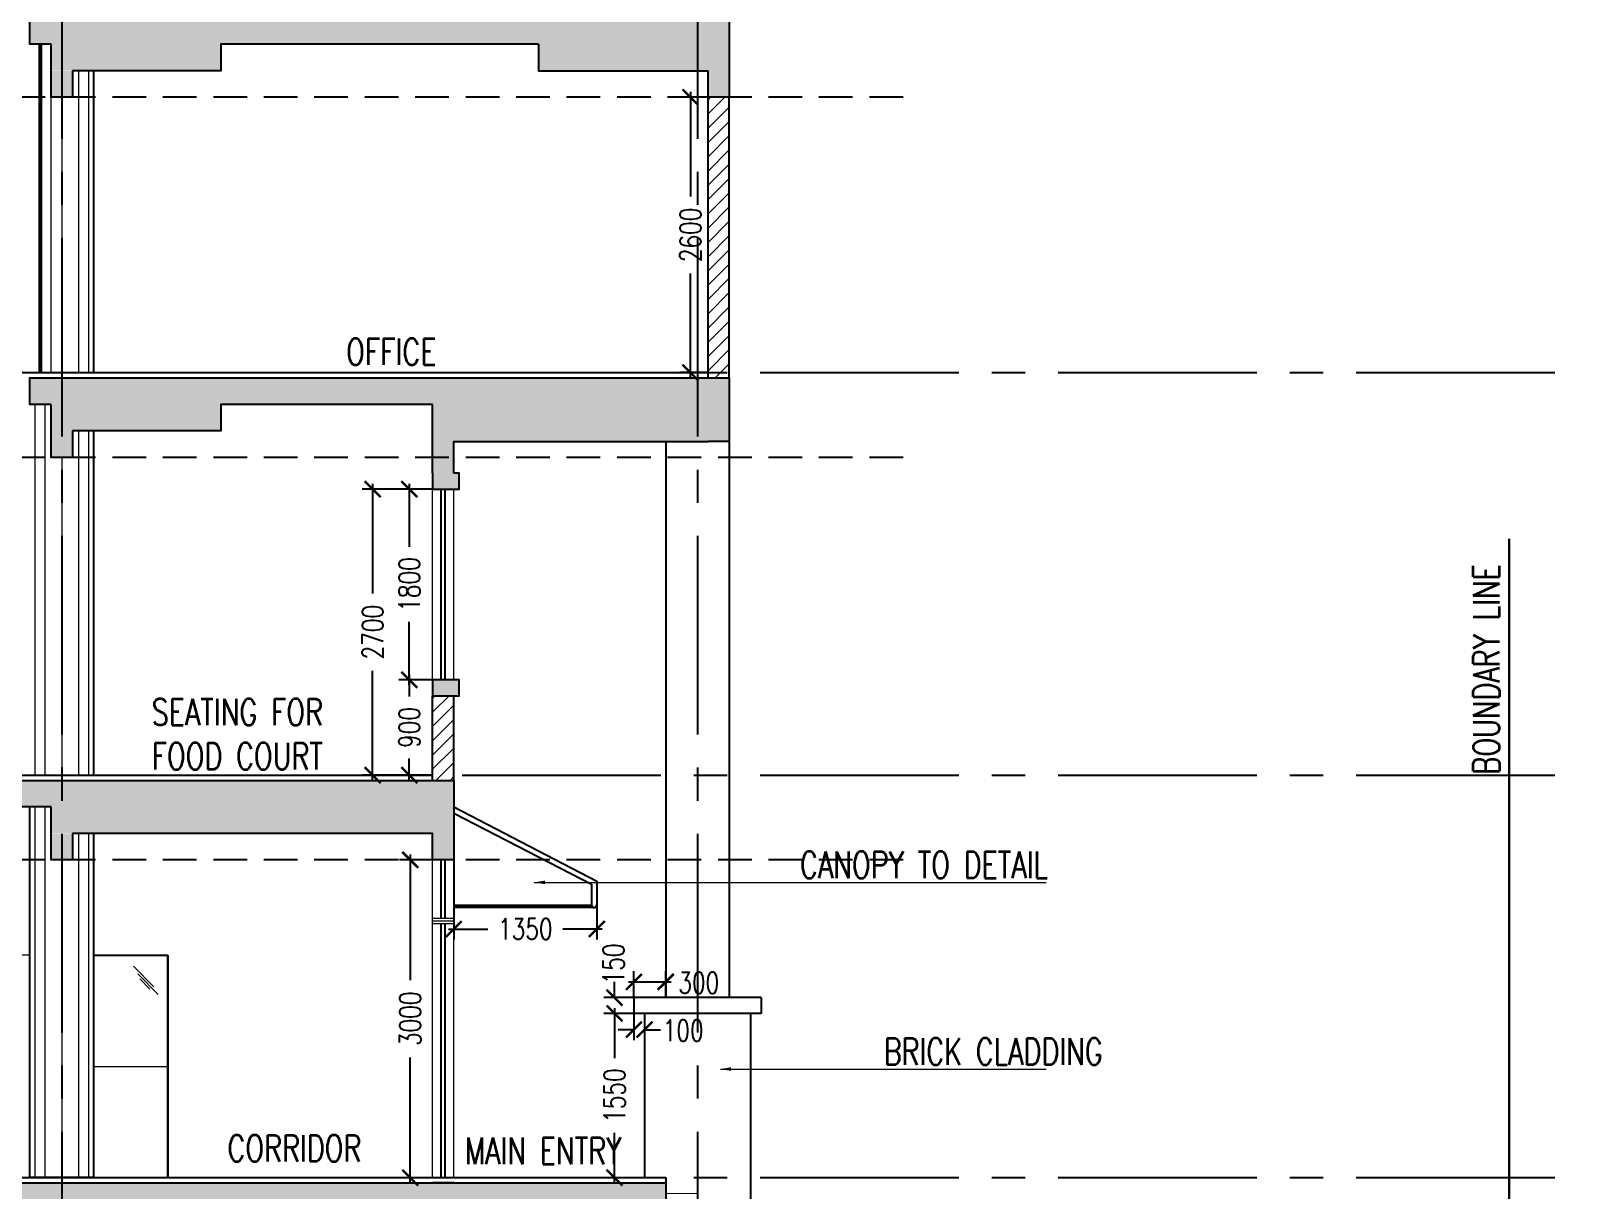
# Model space of a CAD drawing. Extents: x -3644356 to -3532817, y -18707075 to -18638610.
# Drawn here: x -3590917 to -3576280, y -18694350 to -18683409 of the extents above; entities that cross this region are included whole.
import ezdxf

# ---------------------------------------------------------------- set-up
doc = ezdxf.new("R2010")
doc.units = 0
doc.header["$LTSCALE"] = 0.5
doc.header["$PDMODE"] = 3
for name, pattern in [('CENTER', [50.8, 31.75, -6.35, 6.35, -6.35]), ('CENTER2', [1.125, 0.75, -0.125, 0.125, -0.125]), ('CONTINULUS', [0]), ('DASHED', [19.05, 12.7, -6.35])]:
    doc.linetypes.add(name, pattern=pattern)
for name, color, linetype, lineweight in [('A- GLAZING', 5, 'Continuous', 9), ('A- LIGHT LINE', 8, 'Continuous', 9), ('A-ELE 07', 8, 'Continuous', 9), ('A-PARAPET WALL', 4, 'Continuous', 25), ('A-WALL HATCH', 8, 'Continuous', 9)]:
    doc.layers.add(name, color=color, linetype=linetype, lineweight=lineweight)
for name, color, linetype in [('A-BEAM AND SLAB', 7, 'Continuous'), ('A-BEAM HATCH', 252, 'Continuous'), ('A-DIMS', 1, 'Continuous'), ('A-ELE 02', 4, 'Continuous'), ('A-SETBACK', 2, 'DASHED'), ('A-SITE BOUNDARY', 7, 'CENTER'), ('A-SLABS', 1, 'Continuous'), ('A-TXTROOM', 3, 'Continuous'), ('A-WALL', 2, 'Continuous'), ('S-GRID', 252, 'CENTER2')]:
    doc.layers.add(name, color=color, linetype=linetype)
doc.styles.add('DIM 100', font='romans.shx', dxfattribs={"width": 0.8})
doc.styles.add('ROMANS', font='romans.shx', dxfattribs={"width": 0.75})
doc.dimstyles.new('1_100 MJR', dxfattribs={"dimscale": 100, "dimtxt": 1.75, "dimasz": 1, "dimexe": 1, "dimexo": 0, "dimgap": 0.09, "dimtad": 0, "dimdsep": 46, "dimtxsty": 'DIM 100', "dimblk": 'ARCHTICK', "dimcen": 0.09, "dimdle": 1, "dimclrd": 8, "dimclre": 8, "dimclrt": 256, "dimazin": 0, "dimtfac": 1, "dimtofl": 0, "dimtmove": 1, "dimatfit": 3, "dimfxl": 0, "dimtolj": 1, "dimtzin": 0, "dimlwd": -1, "dimlwe": -1, "dimarcsym": 0})
doc.dimstyles.new('DIMM-100', dxfattribs={"dimscale": 100, "dimtxt": 2, "dimasz": 1.5, "dimexe": 1, "dimexo": 0, "dimgap": 1, "dimtad": 0, "dimdec": 0, "dimzin": 0, "dimdsep": 46, "dimtxsty": 'ROMANS', "dimblk": 'ARCHTICK', "dimcen": 1.5, "dimdle": 0.5, "dimclrd": 8, "dimclre": 8, "dimclrt": 4, "dimazin": 0, "dimtfac": 1, "dimtdec": 0, "dimtix": 1, "dimtofl": 0, "dimtmove": 2, "dimatfit": 3, "dimldrblk": 'DOT', "dimfxl": 0, "dimtolj": 1, "dimtzin": 0, "dimarcsym": 0})

# ---------------------------------------------------------------- blocks, each defined once
blk = doc.blocks.new('GRASS')
at = {"layer": 'A-ELE 07'}
for p, q in [((-3601646, -18695233), (-3601454, -18695429)), ((-3601604, -18695304), (-3601412, -18695500)), ((-3601567, -18695282), (-3601471, -18695380))]:
    blk.add_line(p, q, dxfattribs=at)
blk = doc.blocks.new('_ArchTick')
at = {"color": 0, "linetype": 'ByBlock', "const_width": 0.15}
blk.add_lwpolyline([(-0.5, -0.5), (0.5, 0.5)], dxfattribs=at)
blk = doc.blocks.new('*D88')
at = {"layer": 'A-DIMS', "color": 8, "lineweight": -2, "transparency": 16777216}
for p, q in [((-3587127, -18689534), (-3587447, -18689534)), ((-3587347, -18689484), (-3587347, -18689691)), ((-3587347, -18690484), (-3587347, -18690277)), ((-3587127, -18690434), (-3587447, -18690434))]:
    blk.add_line(p, q, dxfattribs=at)
at = {"layer": 'Defpoints', "color": 0, "transparency": 16777216}
for p in [(-3587347, -18689534), (-3587127, -18689534), (-3587127, -18690434)]:
    blk.add_point(p, dxfattribs=at)
at = {"layer": 'A-DIMS', "color": 8, "lineweight": -2, "transparency": 16777216, "xscale": 150, "yscale": 150, "zscale": 150}
for p, rotation in [((-3587347, -18689534), 90), ((-3587347, -18690434), 270)]:
    blk.add_blockref('_ArchTick', p, dxfattribs=dict(at, rotation=rotation))
at = {"layer": 'A-DIMS', "color": 4, "transparency": 16777216, "insert": (-3587347, -18689984), "char_height": 200, "attachment_point": 5, "rotation": 90, "style": 'ROMANS'}
blk.add_mtext('\\A1;900', dxfattribs=at)
blk = doc.blocks.new('_Dot')
at = {"color": 0, "linetype": 'ByBlock', "lineweight": -2}
blk.add_line((-0.5, 0), (-1, 0), dxfattribs=at)
at = {"color": 0, "linetype": 'ByBlock', "const_width": 0.5}
blk.add_lwpolyline([(-0.25, 0, 1), (0.25, 0, 1)], format="xyb", close=True, dxfattribs=at)
blk = doc.blocks.new('*D89')
at = {"layer": 'A-DIMS', "color": 8, "lineweight": -2, "transparency": 16777216}
for p, q in [((-3587127, -18687734), (-3587447, -18687734)), ((-3587347, -18687684), (-3587347, -18688280)), ((-3587347, -18689584), (-3587347, -18688987)), ((-3587127, -18689534), (-3587447, -18689534))]:
    blk.add_line(p, q, dxfattribs=at)
at = {"layer": 'Defpoints', "color": 0, "transparency": 16777216}
for p in [(-3587347, -18687734), (-3587127, -18687734), (-3587127, -18689534)]:
    blk.add_point(p, dxfattribs=at)
at = {"layer": 'A-DIMS', "color": 8, "lineweight": -2, "transparency": 16777216, "xscale": 150, "yscale": 150, "zscale": 150}
for p, rotation in [((-3587347, -18687734), 90), ((-3587347, -18689534), 270)]:
    blk.add_blockref('_ArchTick', p, dxfattribs=dict(at, rotation=rotation))
at = {"layer": 'A-DIMS', "color": 4, "transparency": 16777216, "insert": (-3587347, -18688634), "char_height": 200, "attachment_point": 5, "rotation": 90, "style": 'ROMANS'}
blk.add_mtext('\\A1;1800', dxfattribs=at)
blk = doc.blocks.new('*D90')
at = {"layer": 'A-DIMS', "color": 8, "lineweight": -2, "transparency": 16777216}
for p, q in [((-3587127, -18687734), (-3587793, -18687734)), ((-3587693, -18687684), (-3587693, -18688720)), ((-3587693, -18690484), (-3587693, -18689448)), ((-3587127, -18690434), (-3587793, -18690434))]:
    blk.add_line(p, q, dxfattribs=at)
at = {"layer": 'Defpoints', "color": 0, "transparency": 16777216}
for p in [(-3587127, -18687734), (-3587693, -18690434), (-3587127, -18690434)]:
    blk.add_point(p, dxfattribs=at)
at = {"layer": 'A-DIMS', "color": 8, "lineweight": -2, "transparency": 16777216, "xscale": 150, "yscale": 150, "zscale": 150}
for p, rotation in [((-3587693, -18687734), 90), ((-3587693, -18690434), 270)]:
    blk.add_blockref('_ArchTick', p, dxfattribs=dict(at, rotation=rotation))
at = {"layer": 'A-DIMS', "color": 4, "transparency": 16777216, "insert": (-3587693, -18689084), "char_height": 200, "attachment_point": 5, "rotation": 90, "style": 'ROMANS'}
blk.add_mtext('\\A1;2700', dxfattribs=at)
blk = doc.blocks.new('*D91')
at = {"layer": 'A-BEAM AND SLAB', "color": 8, "lineweight": -2, "transparency": 16777216}
for p, q in [((-3586927, -18691234), (-3586927, -18691987)), ((-3585577, -18691434), (-3585577, -18691987)), ((-3586977, -18691887), (-3586606, -18691887)), ((-3585527, -18691887), (-3585898, -18691887))]:
    blk.add_line(p, q, dxfattribs=at)
at = {"layer": 'Defpoints', "color": 0, "transparency": 16777216}
for p in [(-3586927, -18691234), (-3585577, -18691434), (-3585577, -18691887)]:
    blk.add_point(p, dxfattribs=at)
at = {"layer": 'A-BEAM AND SLAB', "color": 8, "lineweight": -2, "transparency": 16777216, "xscale": 150, "yscale": 150, "zscale": 150, "rotation": 180}
blk.add_blockref('_ArchTick', (-3586927, -18691887), dxfattribs=at)
at = {"layer": 'A-BEAM AND SLAB', "color": 8, "lineweight": -2, "transparency": 16777216, "xscale": 150, "yscale": 150, "zscale": 150}
blk.add_blockref('_ArchTick', (-3585577, -18691887), dxfattribs=at)
at = {"layer": 'A-BEAM AND SLAB', "color": 4, "transparency": 16777216, "insert": (-3586252, -18691887), "char_height": 200, "attachment_point": 5, "style": 'ROMANS'}
blk.add_mtext('\\A1;1350', dxfattribs=at)
blk = doc.blocks.new('*D92')
at = {"layer": 'A-BEAM AND SLAB', "color": 8, "lineweight": -2, "transparency": 16777216}
for p, q in [((-3585127, -18692684), (-3585510, -18692684)), ((-3585410, -18692634), (-3585410, -18693105)), ((-3585410, -18694284), (-3585410, -18693812)), ((-3585127, -18694234), (-3585510, -18694234))]:
    blk.add_line(p, q, dxfattribs=at)
at = {"layer": 'Defpoints', "color": 0, "transparency": 16777216}
for p in [(-3585410, -18692684), (-3585127, -18692684), (-3585127, -18694234)]:
    blk.add_point(p, dxfattribs=at)
at = {"layer": 'A-BEAM AND SLAB', "color": 8, "lineweight": -2, "transparency": 16777216, "xscale": 150, "yscale": 150, "zscale": 150}
for p, rotation in [((-3585410, -18692684), 90), ((-3585410, -18694234), 270)]:
    blk.add_blockref('_ArchTick', p, dxfattribs=dict(at, rotation=rotation))
at = {"layer": 'A-BEAM AND SLAB', "color": 4, "transparency": 16777216, "insert": (-3585410, -18693459), "char_height": 200, "attachment_point": 5, "rotation": 90, "style": 'ROMANS'}
blk.add_mtext('\\A1;1550', dxfattribs=at)
blk = doc.blocks.new('*D93')
at = {"layer": 'A-BEAM AND SLAB', "color": 8, "lineweight": -2, "transparency": 16777216}
for p, q in [((-3585410, -18692534), (-3585410, -18692384)), ((-3585127, -18692534), (-3585510, -18692534)), ((-3585127, -18692684), (-3585510, -18692684)), ((-3585410, -18692684), (-3585410, -18692834))]:
    blk.add_line(p, q, dxfattribs=at)
at = {"layer": 'Defpoints', "color": 0, "transparency": 16777216}
for p in [(-3585410, -18692534), (-3585127, -18692534), (-3585127, -18692684)]:
    blk.add_point(p, dxfattribs=at)
at = {"layer": 'A-BEAM AND SLAB', "color": 8, "lineweight": -2, "transparency": 16777216, "xscale": 150, "yscale": 150, "zscale": 150}
for p, rotation in [((-3585410, -18692534), 270), ((-3585410, -18692684), 90)]:
    blk.add_blockref('_ArchTick', p, dxfattribs=dict(at, rotation=rotation))
at = {"layer": 'A-BEAM AND SLAB', "color": 4, "transparency": 16777216, "insert": (-3585419, -18692216), "char_height": 200, "attachment_point": 5, "rotation": 90, "style": 'ROMANS'}
blk.add_mtext('\\A1;150', dxfattribs=at)
blk = doc.blocks.new('*D94')
at = {"layer": 'A-BEAM AND SLAB', "color": 8, "lineweight": -2, "transparency": 16777216}
for p, q in [((-3585227, -18692684), (-3585227, -18692937)), ((-3585127, -18692684), (-3585127, -18692937)), ((-3585227, -18692837), (-3585377, -18692837)), ((-3585127, -18692837), (-3584977, -18692837))]:
    blk.add_line(p, q, dxfattribs=at)
at = {"layer": 'Defpoints', "color": 0, "transparency": 16777216}
for p in [(-3585227, -18692684), (-3585127, -18692684), (-3585127, -18692837)]:
    blk.add_point(p, dxfattribs=at)
at = {"layer": 'A-BEAM AND SLAB', "color": 8, "lineweight": -2, "transparency": 16777216, "xscale": 150, "yscale": 150, "zscale": 150}
blk.add_blockref('_ArchTick', (-3585227, -18692837), dxfattribs=at)
at = {"layer": 'A-BEAM AND SLAB', "color": 8, "lineweight": -2, "transparency": 16777216, "xscale": 150, "yscale": 150, "zscale": 150, "rotation": 180}
blk.add_blockref('_ArchTick', (-3585127, -18692837), dxfattribs=at)
at = {"layer": 'A-BEAM AND SLAB', "color": 4, "transparency": 16777216, "insert": (-3584762, -18692845), "char_height": 200, "attachment_point": 5, "style": 'ROMANS'}
blk.add_mtext('\\A1;100', dxfattribs=at)
blk = doc.blocks.new('*D95')
at = {"layer": 'A-BEAM AND SLAB', "color": 8, "lineweight": -2, "transparency": 16777216}
for p, q in [((-3585227, -18692534), (-3585227, -18692286)), ((-3584927, -18692534), (-3584927, -18692286)), ((-3585277, -18692386), (-3584877, -18692386))]:
    blk.add_line(p, q, dxfattribs=at)
at = {"layer": 'Defpoints', "color": 0, "transparency": 16777216}
for p in [(-3584927, -18692386), (-3585227, -18692534), (-3584927, -18692534)]:
    blk.add_point(p, dxfattribs=at)
at = {"layer": 'A-BEAM AND SLAB', "color": 8, "lineweight": -2, "transparency": 16777216, "xscale": 150, "yscale": 150, "zscale": 150, "rotation": 180}
blk.add_blockref('_ArchTick', (-3585227, -18692386), dxfattribs=at)
at = {"layer": 'A-BEAM AND SLAB', "color": 8, "lineweight": -2, "transparency": 16777216, "xscale": 150, "yscale": 150, "zscale": 150}
blk.add_blockref('_ArchTick', (-3584927, -18692386), dxfattribs=at)
at = {"layer": 'A-BEAM AND SLAB', "color": 4, "transparency": 16777216, "insert": (-3584615, -18692394), "char_height": 200, "attachment_point": 5, "style": 'ROMANS'}
blk.add_mtext('\\A1;300', dxfattribs=at)
blk = doc.blocks.new('*D96')
at = {"layer": 'A-BEAM AND SLAB', "color": 8, "lineweight": -2, "transparency": 16777216}
for p, q in [((-3587127, -18691234), (-3587438, -18691234)), ((-3587338, -18691184), (-3587338, -18692370)), ((-3587338, -18694284), (-3587338, -18693098)), ((-3587127, -18694234), (-3587438, -18694234))]:
    blk.add_line(p, q, dxfattribs=at)
at = {"layer": 'Defpoints', "color": 0, "transparency": 16777216}
for p in [(-3587127, -18691234), (-3587338, -18694234), (-3587127, -18694234)]:
    blk.add_point(p, dxfattribs=at)
at = {"layer": 'A-BEAM AND SLAB', "color": 8, "lineweight": -2, "transparency": 16777216, "xscale": 150, "yscale": 150, "zscale": 150}
for p, rotation in [((-3587338, -18691234), 90), ((-3587338, -18694234), 270)]:
    blk.add_blockref('_ArchTick', p, dxfattribs=dict(at, rotation=rotation))
at = {"layer": 'A-BEAM AND SLAB', "color": 4, "transparency": 16777216, "insert": (-3587338, -18692734), "char_height": 200, "attachment_point": 5, "rotation": 90, "style": 'ROMANS'}
blk.add_mtext('\\A1;3000', dxfattribs=at)
blk = doc.blocks.new('*D97')
at = {"layer": 'A-BEAM AND SLAB', "color": 8, "lineweight": -2, "transparency": 16777216}
for p, q in [((-3584527, -18684034), (-3584794, -18684034)), ((-3584694, -18683984), (-3584694, -18684970)), ((-3584694, -18686684), (-3584694, -18685698)), ((-3584527, -18686634), (-3584794, -18686634))]:
    blk.add_line(p, q, dxfattribs=at)
at = {"layer": 'Defpoints', "color": 0, "transparency": 16777216}
for p in [(-3584694, -18684034), (-3584527, -18684034), (-3584527, -18686634)]:
    blk.add_point(p, dxfattribs=at)
at = {"layer": 'A-BEAM AND SLAB', "color": 8, "lineweight": -2, "transparency": 16777216, "xscale": 150, "yscale": 150, "zscale": 150}
for p, rotation in [((-3584694, -18684034), 90), ((-3584694, -18686634), 270)]:
    blk.add_blockref('_ArchTick', p, dxfattribs=dict(at, rotation=rotation))
at = {"layer": 'A-BEAM AND SLAB', "color": 4, "transparency": 16777216, "insert": (-3584694, -18685334), "char_height": 200, "attachment_point": 5, "rotation": 90, "style": 'ROMANS'}
blk.add_mtext('\\A1;2600', dxfattribs=at)

msp = doc.modelspace()

# ---------------------------------------------------------------- hatches: boundary and pattern name
at = {"layer": 'A-BEAM HATCH'}
h = msp.add_hatch(color=256, dxfattribs=at)
h.dxf.hatch_style = 1
h.paths.add_polyline_path([(-3623677.1, -18683283.8), (-3623877.1, -18683283.8), (-3623877.1, -18683533.8), (-3623677.1, -18683533.8)], flags=17)
h.paths.add_polyline_path([(-3608527.1, -18683533.8), (-3608727.1, -18683533.8), (-3608727.1, -18683283.8), (-3614627.1, -18683283.8), (-3614627.1, -18683533.8), (-3614827.1, -18683533.8), (-3614827.1, -18683283.8), (-3623677.1, -18683283.8), (-3623677.1, -18683533.8), (-3623877.1, -18683533.8), (-3623877.1, -18684033.8), (-3623677.1, -18684033.8), (-3623677.1, -18683533.8), (-3614827.1, -18683533.8), (-3614627.1, -18683533.8), (-3608727.1, -18683533.8)])
h.paths.add_polyline_path([(-3614627.1, -18683283.8), (-3614827.1, -18683283.8), (-3614827.1, -18683533.8), (-3614627.1, -18683533.8)], flags=17)
h.paths.add_polyline_path([(-3603112.1, -18683283.8), (-3608727.1, -18683283.8), (-3608727.1, -18683533.8), (-3603112.1, -18683533.8)])
h.paths.add_polyline_path([(-3603312.1, -18683533.8), (-3603512.1, -18683533.8), (-3603512.1, -18684033.8), (-3603312.1, -18684033.8)])
h.paths.add_polyline_path([(-3590526.2, -18683785.4), (-3590726.2, -18683785.4), (-3590726.2, -18684033.8), (-3590526.2, -18684033.8)])
h.paths.add_polyline_path([(-3584327.1, -18683283.8), (-3587127.1, -18683283.8), (-3587127.1, -18683533.8), (-3584327.1, -18683533.8)])
h.paths.add_polyline_path([(-3589127.1, -18683783.8), (-3589127.1, -18683533.8), (-3587127.1, -18683533.8), (-3587127.1, -18683283.8), (-3590926.7, -18683283.8), (-3590926.7, -18683533.8), (-3590726.2, -18683533.8), (-3590726.2, -18683783.8)])
h.paths.add_polyline_path([(-3586127.1, -18683533.8), (-3586127.1, -18683783.8), (-3584327.1, -18683783.8), (-3584327.1, -18683533.8)])
h = msp.add_hatch(color=256, dxfattribs=at)
h.dxf.hatch_style = 1
h.paths.add_polyline_path([(-3584327.1, -18683783.8), (-3584527.1, -18683783.8), (-3584527.1, -18684033.8), (-3584327.1, -18684033.8)])
h = msp.add_hatch(color=256, dxfattribs=at)
h.dxf.hatch_style = 1
h.paths.add_polyline_path([(-3623677.1, -18686683.8), (-3623877.1, -18686683.8), (-3623877.1, -18686933.8), (-3623677.1, -18686933.8)], flags=17)
h.paths.add_polyline_path([(-3608527.1, -18686933.8), (-3608727.1, -18686933.8), (-3608727.1, -18686683.8), (-3614627.1, -18686683.8), (-3614627.1, -18686933.8), (-3614827.1, -18686933.8), (-3614827.1, -18686683.8), (-3623677.1, -18686683.8), (-3623677.1, -18686933.8), (-3623877.1, -18686933.8), (-3623877.1, -18687433.8), (-3623677.1, -18687433.8), (-3623677.1, -18686933.8), (-3614827.1, -18686933.8), (-3614627.1, -18686933.8), (-3608727.1, -18686933.8), (-3608727.1, -18687283.8), (-3608527.1, -18687283.8)])
h.paths.add_polyline_path([(-3614627.1, -18686683.8), (-3614827.1, -18686683.8), (-3614827.1, -18686933.8), (-3614627.1, -18686933.8)], flags=17)
h.paths.add_polyline_path([(-3603112.1, -18686683.8), (-3608727.1, -18686683.8), (-3608727.1, -18686933.8), (-3603112.1, -18686933.8)])
h.paths.add_polyline_path([(-3603312.1, -18686933.8), (-3603512.1, -18686933.8), (-3603512.1, -18687433.8), (-3603312.1, -18687433.8)])
h.paths.add_polyline_path([(-3590526.2, -18687185.4), (-3590726.2, -18687185.4), (-3590726.2, -18687433.8), (-3590526.2, -18687433.8)])
h.paths.add_polyline_path([(-3584327.1, -18686683.8), (-3587127.1, -18686683.8), (-3587127.1, -18686933.8), (-3584327.1, -18686933.8)])
h.paths.add_polyline_path([(-3589127.1, -18687183.8), (-3589127.1, -18686933.8), (-3587127.1, -18686933.8), (-3587127.1, -18686683.8), (-3590926.7, -18686683.8), (-3590926.7, -18686933.8), (-3590726.2, -18686933.8), (-3590726.2, -18687183.8)])
h.paths.add_polyline_path([(-3586927.1, -18686933.8), (-3586927.1, -18687283.8), (-3584327.1, -18687283.8), (-3584327.1, -18686933.8)])
h = msp.add_hatch(color=256, dxfattribs=at)
h.dxf.hatch_style = 1
h.paths.add_polyline_path([(-3586927.1, -18686933.8), (-3587127.1, -18686933.8), (-3587127.1, -18687583.8), (-3586927.1, -18687583.8)])
h = msp.add_hatch(color=256, dxfattribs=at)
h.dxf.hatch_style = 1
h.paths.add_polyline_path([(-3586877.1, -18687583.8), (-3587127.1, -18687583.8), (-3587127.1, -18687733.8), (-3586877.1, -18687733.8)])
h = msp.add_hatch(color=256, dxfattribs=at)
h.dxf.hatch_style = 1
h.paths.add_polyline_path([(-3587127.1, -18689683.8), (-3586877.1, -18689683.8), (-3586877.1, -18689533.8), (-3587127.1, -18689533.8)])
h = msp.add_hatch(color=256, dxfattribs=at)
h.dxf.hatch_style = 1
h.paths.add_polyline_path([(-3623677.1, -18690483.8), (-3623877.1, -18690483.8), (-3623877.1, -18690733.8), (-3623677.1, -18690733.8)])
h.paths.add_polyline_path([(-3608527.1, -18690733.8), (-3608727.1, -18690733.8), (-3608727.1, -18690783.8), (-3614627.1, -18690783.8), (-3614627.1, -18690733.8), (-3614827.1, -18690733.8), (-3614827.1, -18690783.8), (-3623677.1, -18690783.8), (-3623677.1, -18690733.8), (-3623877.1, -18690733.8), (-3623877.1, -18691233.8), (-3623677.1, -18691233.8), (-3623677.1, -18690983.8), (-3614827.1, -18690983.8), (-3614827.1, -18691233.8), (-3614627.1, -18691233.8), (-3614627.1, -18690983.8), (-3608727.1, -18690983.8), (-3608727.1, -18691233.8), (-3608527.1, -18691233.8)])
h.paths.add_polyline_path([(-3614627.1, -18690483.8), (-3614827.1, -18690483.8), (-3614827.1, -18690733.8), (-3614627.1, -18690733.8)])
h.paths.add_polyline_path([(-3603112.1, -18690483.8), (-3608727.1, -18690483.8), (-3608727.1, -18690733.8), (-3603112.1, -18690733.8)])
h.paths.add_polyline_path([(-3603312.1, -18690733.8), (-3603512.1, -18690733.8), (-3603512.1, -18691233.8), (-3603312.1, -18691233.8)])
h.paths.add_polyline_path([(-3587127.1, -18690483.8), (-3591927.1, -18690483.8), (-3591927.1, -18690733.8), (-3590726.2, -18690733.8), (-3590726.2, -18690983.8), (-3587127.1, -18690983.8)])
h.paths.add_polyline_path([(-3590526.2, -18690985.4), (-3590726.2, -18690985.4), (-3590726.2, -18691233.8), (-3590526.2, -18691233.8)])
h.paths.add_polyline_path([(-3586927.1, -18690733.8), (-3587127.1, -18690733.8), (-3587127.1, -18691233.8), (-3586927.1, -18691233.8)])
h.paths.add_polyline_path([(-3586927.1, -18690483.8), (-3587127.1, -18690483.8), (-3587127.1, -18690733.8), (-3586927.1, -18690733.8)])
h = msp.add_hatch(color=256, dxfattribs=at)
h.dxf.hatch_style = 1
h.paths.add_polyline_path([(-3623677.1, -18694933.8), (-3623877.1, -18694933.8), (-3623877.1, -18695183.8), (-3623677.1, -18695183.8)])
h.paths.add_polyline_path([(-3623677.1, -18694783.8), (-3622077.1, -18694783.8), (-3622077.1, -18694733.8), (-3623877.1, -18694733.8), (-3623877.1, -18694933.8), (-3623677.1, -18694933.8)])
h.paths.add_polyline_path([(-3584927.1, -18694283.8), (-3623677.1, -18694283.8), (-3623877.1, -18694283.8), (-3623877.1, -18694733.8), (-3622077.1, -18694733.8), (-3622077.1, -18694533.8), (-3616429.2, -18694533.8), (-3616429.2, -18694733.8), (-3613429.2, -18694733.8), (-3613429.2, -18694533.8), (-3608329.2, -18694533.8), (-3608329.2, -18694733.8), (-3605329.2, -18694733.8), (-3605329.2, -18694533.8), (-3603692.6, -18694533.8), (-3603419.4, -18694533.8), (-3590729.2, -18694533.8), (-3590729.2, -18694733.8), (-3590529.2, -18694733.8), (-3590529.2, -18694783.8), (-3587127.1, -18694783.8), (-3587127.1, -18694733.8), (-3586927.1, -18694733.8), (-3586927.1, -18694533.8), (-3584927.1, -18694533.8)])
h.paths.add_polyline_path([(-3603419.4, -18694533.8), (-3603692.6, -18694533.8), (-3603692.6, -18694433.8), (-3603419.4, -18694433.8)], flags=16)
h.paths.add_polyline_path([(-3603419.4, -18694433.8), (-3603692.6, -18694433.8), (-3603692.6, -18694533.8), (-3603419.4, -18694533.8)], flags=16)
h.paths.add_polyline_path([(-3605329.2, -18694733.8), (-3608329.2, -18694733.8), (-3608329.2, -18694783.8), (-3605329.2, -18694783.8)], flags=17)
h.paths.add_polyline_path([(-3613429.2, -18694733.8), (-3616429.2, -18694733.8), (-3616429.2, -18694783.8), (-3613429.2, -18694783.8)], flags=17)
h.paths.add_polyline_path([(-3590529.2, -18694733.8), (-3590729.2, -18694733.8), (-3590729.2, -18694783.8), (-3590529.2, -18694783.8)], flags=17)
h.paths.add_polyline_path([(-3590529.2, -18694783.8), (-3590729.2, -18694783.8)], flags=16)
h.paths.add_polyline_path([(-3586927.1, -18694733.8), (-3587127.1, -18694733.8), (-3587127.1, -18694783.8), (-3586927.1, -18694783.8)], flags=17)
h.paths.add_polyline_path([(-3586927.1, -18694783.8), (-3587127.1, -18694783.8)], flags=16)
at = {"layer": 'A-WALL HATCH'}
h = msp.add_hatch(dxfattribs=at)
h.set_pattern_fill('ANSI31', color=256, scale=30, angle=180)
h.set_pattern_definition([(225, (40799.99, -24434.56), (67.3519209, -67.3519209), [])])
h.paths.add_polyline_path([(-3584327.1, -18684033.8), (-3584527.1, -18684033.8), (-3584527.1, -18686683.8), (-3584327.1, -18686683.8)])
h = msp.add_hatch(dxfattribs=at)
h.set_pattern_fill('ANSI31', color=256, scale=30, angle=180)
h.set_pattern_definition([(225, (4714.78, -30834.56), (67.3519209, -67.3519209), [])])
h.paths.add_polyline_path([(-3586927.1, -18689683.8), (-3587127.1, -18689683.8), (-3587127.1, -18690483.8), (-3586927.1, -18690483.8)])

# ---------------------------------------------------------------- linework, layer by layer
at = {"layer": 'A- GLAZING'}
for p, q in [((-3587127.1, -18689533.8), (-3587127.1, -18687733.8)), ((-3586927.1, -18689533.8), (-3586927.1, -18687733.8)), ((-3586927.1, -18694233.8), (-3586927.1, -18690791.7)), ((-3587127.1, -18694233.8), (-3587127.1, -18691233.8)), ((-3587127.1, -18691783.8), (-3586927.1, -18691783.8)), ((-3587127.1, -18691808.8), (-3586927.1, -18691808.8)), ((-3587127.1, -18691833.8), (-3586927.1, -18691833.8))]:
    msp.add_line(p, q, dxfattribs=at)
msp.add_lwpolyline([(-3590726.2, -18686633.8), (-3590726.2, -18683533.8)], dxfattribs=at)
at = {"layer": 'A-BEAM AND SLAB'}
for p, q in [((-3587127.1, -18687583.8), (-3587127.1, -18686933.8)), ((-3623677.1, -18694283.8), (-3584927.1, -18694283.8)), ((-3584927.1, -18694283.8), (-3584927.1, -18694433.8))]:
    msp.add_line(p, q, dxfattribs=at)
for points in [[(-3590726.2, -18683533.8), (-3590926.7, -18683533.8), (-3590926.7, -18683283.8), (-3584327.1, -18683283.8), (-3584327.1, -18684033.8), (-3584527.1, -18684033.8), (-3584527.1, -18683783.8)], [(-3590526.2, -18683783.8), (-3590526.2, -18684033.8), (-3590726.2, -18684033.8), (-3590726.2, -18683533.8)], [(-3586127.1, -18683533.8), (-3589127.1, -18683533.8), (-3589127.1, -18683783.8), (-3590526.2, -18683783.8)], [(-3586127.1, -18683533.8), (-3586127.1, -18683783.8), (-3584527.1, -18683783.8)], [(-3590726.2, -18686933.8), (-3590926.7, -18686933.8), (-3590926.7, -18686683.8), (-3584327.1, -18686683.8), (-3584327.1, -18687283.8), (-3584527.1, -18687283.8), (-3584527.1, -18687283.8)], [(-3590526.2, -18687183.8), (-3590526.2, -18687433.8), (-3590726.2, -18687433.8), (-3590726.2, -18686933.8)], [(-3587127.1, -18686933.8), (-3589127.1, -18686933.8), (-3589127.1, -18687183.8), (-3590526.2, -18687183.8)], [(-3586927.1, -18687583.8), (-3586927.1, -18687283.8), (-3584527.1, -18687283.8)], [(-3587127.1, -18687583.8), (-3587127.1, -18687733.8), (-3586877.1, -18687733.8), (-3586877.1, -18687583.8), (-3586927.1, -18687583.8)], [(-3590726.2, -18690733.8), (-3591927.1, -18690733.8), (-3591927.1, -18690483.8), (-3586927.1, -18690483.8), (-3586927.1, -18691233.8), (-3587127.1, -18691233.8), (-3587127.1, -18690983.8), (-3590526.2, -18690983.8)], [(-3590526.2, -18690983.8), (-3590526.2, -18691233.8), (-3590726.2, -18691233.8), (-3590726.2, -18690733.8)], [(-3590729.2, -18694283.8), (-3590529.2, -18694283.8)], [(-3586927.1, -18694283.8), (-3587127.1, -18694283.8)]]:
    msp.add_lwpolyline(points, dxfattribs=at)
msp.add_lwpolyline([(-3587127.1, -18689683.8), (-3586877.1, -18689683.8), (-3586877.1, -18689533.8), (-3587127.1, -18689533.8)], close=True, dxfattribs=at)
at = {"layer": 'A-ELE 02'}
for p, q in [((-3584927.1, -18687283.8), (-3584927.1, -18692533.8)), ((-3584327.1, -18687283.8), (-3584327.1, -18692533.8)), ((-3590327.1, -18692133.8), (-3589626.7, -18692133.8)), ((-3589626.7, -18692133.8), (-3589626.7, -18694233.8)), ((-3585227.1, -18692533.8), (-3585227.1, -18692683.8)), ((-3584027.1, -18692533.8), (-3585227.1, -18692533.8)), ((-3584027.1, -18692533.8), (-3584027.1, -18692683.8)), ((-3584027.1, -18692683.8), (-3585227.1, -18692683.8)), ((-3585127.1, -18692683.8), (-3585127.1, -18694233.8)), ((-3584127.1, -18692683.8), (-3584127.1, -18694733.8))]:
    msp.add_line(p, q, dxfattribs=at)
for points in [[(-3590836.7, -18686633.8), (-3590836.7, -18683533.8)], [(-3590816.7, -18686633.8), (-3590816.7, -18683533.8)], [(-3590327.1, -18683783.8), (-3590327.1, -18686633.8)], [(-3590327.1, -18687183.8), (-3590327.1, -18690433.8)], [(-3590327.1, -18690983.8), (-3590327.1, -18694233.8), (-3590926.7, -18694233.8), (-3590926.7, -18690733.8)]]:
    msp.add_lwpolyline(points, dxfattribs=at)
at = {"layer": 'A-ELE 07'}
for p, q in [((-3590467.7, -18683783.8), (-3590467.7, -18686633.8)), ((-3590374.2, -18683783.8), (-3590374.2, -18686633.8)), ((-3590626.9, -18684033.8), (-3590626.9, -18686633.8)), ((-3590879.5, -18686933.8), (-3590879.5, -18690433.8)), ((-3590786, -18686933.8), (-3590786, -18690433.8)), ((-3590467.7, -18687183.8), (-3590467.7, -18690433.8)), ((-3590374.2, -18687183.8), (-3590374.2, -18690433.8)), ((-3590626.9, -18687433.8), (-3590626.9, -18690433.8)), ((-3590879.5, -18690733.8), (-3590879.5, -18694233.8)), ((-3590786, -18690733.8), (-3590786, -18694233.8)), ((-3590467.7, -18690983.8), (-3590467.7, -18694233.8)), ((-3590374.2, -18690983.8), (-3590374.2, -18694233.8)), ((-3590626.9, -18691233.8), (-3590626.9, -18694233.8)), ((-3590327.1, -18693183.8), (-3589627.5, -18693183.8))]:
    msp.add_line(p, q, dxfattribs=at)
msp.add_lwpolyline([(-3590926.7, -18692133.8), (-3592127.1, -18692133.8), (-3592127.1, -18694233.8), (-3589627.5, -18694233.8), (-3589627.5, -18692133.8), (-3590327.1, -18692133.8)], dxfattribs=at)
at = {"layer": 'A-PARAPET WALL'}
for p, q in [((-3587047.1, -18689533.8), (-3587047.1, -18687733.8)), ((-3587007.1, -18689533.8), (-3587007.1, -18687733.8)), ((-3587047.1, -18691783.8), (-3587047.1, -18691233.8)), ((-3587007.1, -18691783.8), (-3587007.1, -18691233.8)), ((-3587047.1, -18694233.8), (-3587047.1, -18691833.8)), ((-3587007.1, -18694233.8), (-3587007.1, -18691833.8))]:
    msp.add_line(p, q, dxfattribs=at)
at = {"layer": 'A-SETBACK', "color": 8, "lineweight": -2, "ltscale": 50}
for p, q in [((-3582687.1, -18684033.8), (-3627569.3, -18684033.8)), ((-3582687.1, -18687433.8), (-3627569.3, -18687433.8)), ((-3582687.1, -18691233.8), (-3627569.3, -18691233.8))]:
    msp.add_line(p, q, dxfattribs=at)
at = {"layer": 'A-SETBACK', "lineweight": -2, "ltscale": 50, "const_width": 20}
msp.add_lwpolyline([(-3576967, -18688200.8), (-3576967, -18699833.5)], dxfattribs=at)
at = {"layer": 'A-SITE BOUNDARY', "linetype": 'CONTINULUS', "ltscale": 200, "const_width": 10}
msp.add_lwpolyline([(-3584927.1, -18694233.8), (-3584927.1, -18694383.8), (-3584627.1, -18694383.8), (-3584627.1, -18694533.8), (-3584327.1, -18694533.8), (-3584327.1, -18694733.8), (-3584327.1, -18694733.8)], dxfattribs=at)
at = {"layer": 'A-SLABS'}
for p, q in [((-3590926.7, -18686633.8), (-3584527.1, -18686633.8)), ((-3591927.1, -18690433.8), (-3587127.1, -18690433.8)), ((-3586927.1, -18690733.8), (-3585577.1, -18691433.8)), ((-3586927.1, -18690791.7), (-3585627.1, -18691462.5)), ((-3585577.1, -18691433.8), (-3585577.1, -18691658.8)), ((-3585627.1, -18691462.5), (-3585627.1, -18691658.8)), ((-3585626.6, -18691663.8), (-3586927.1, -18691663.8)), ((-3585602.1, -18691683.8), (-3586927.1, -18691683.8)), ((-3623677.1, -18694233.8), (-3584927.1, -18694233.8)), ((-3584927.1, -18694233.8), (-3584927.1, -18694283.8))]:
    msp.add_line(p, q, dxfattribs=at)
msp.add_arc((-3585602.1, -18691658.8), 25, 180, 0, dxfattribs=at)
at = {"layer": 'A-WALL'}
for p, q in [((-3584527.1, -18686683.8), (-3584527.1, -18684033.8)), ((-3584327.1, -18686683.8), (-3584327.1, -18684033.8)), ((-3587127.1, -18690483.8), (-3587127.1, -18689683.8)), ((-3586927.1, -18690483.8), (-3586927.1, -18689683.8))]:
    msp.add_line(p, q, dxfattribs=at)
at = {"layer": 'S-GRID', "ltscale": 5000}
for p, q in [((-3590627.1, -18674113.1), (-3590627.1, -18700742)), ((-3584627.1, -18674113.1), (-3584627.1, -18700742)), ((-3637473.2, -18686633.8), (-3576280.1, -18686633.8)), ((-3637473.2, -18690433.8), (-3576280.1, -18690433.8)), ((-3637473.2, -18694233.8), (-3576280.1, -18694233.8))]:
    msp.add_line(p, q, dxfattribs=at)

# ---------------------------------------------------------------- block references
at = {"layer": 'A-BEAM AND SLAB', "rotation": 180}
msp.add_blockref('GRASS', (-7191361.8, -37387737.9), dxfattribs=at)

# ---------------------------------------------------------------- texts
at = {"layer": 'A-TXTROOM', "attachment_point": 1, "style": 'ROMANS'}
for s, insert, char_height, width in [('OFFICE ', (-3587943.1, -18686311.5), 250.28, 4809.04), ('SEATING FOR \\PFOOD COURT', (-3589778.7, -18689713.1), 250.282, 4809.04), ('\\pi515.06;CANOPY TO DETAIL', (-3584175.3, -18691155.9), 250.282, 3684.893), ('\\pi702.77;BRICK CLADDING', (-3583572.9, -18692918.1), 250.282, 3684.893), ('CORRIDOR', (-3589063.2, -18693831.5), 250.28, 4809.04), ('\\pi1020.1;MAIN ENTRY', (-3587844.7, -18693855.8), 250.282, 3684.893)]:
    msp.add_mtext(s, dxfattribs=dict(at, insert=insert, char_height=char_height, width=width))
at = {"layer": 'A-TXTROOM', "insert": (-3577057.5, -18690427.3), "char_height": 250.282, "width": 4160.858, "attachment_point": 7, "rotation": 90, "style": 'ROMANS'}
msp.add_mtext('BOUNDARY LINE', dxfattribs=at)

# ---------------------------------------------------------------- dimensions: what is measured, and where the dimension line sits
at = {"layer": 'A-BEAM AND SLAB'}
for base, p1, p2, picture, middle in [((-3584694.1, -18684033.8), (-3584527.1, -18686633.8), (-3584527.1, -18684033.8), '*D97', (-3584694.1, -18685333.8)), ((-3587337.5, -18694233.8), (-3587127.1, -18691233.8), (-3587127.1, -18694233.8), '*D96', (-3587337.5, -18692733.8)), ((-3585410.1, -18692683.8), (-3585127.1, -18694233.8), (-3585127.1, -18692683.8), '*D92', (-3585410.1, -18693458.8))]:
    dim = msp.add_linear_dim(base=base, p1=p1, p2=p2, angle=90, dimstyle='DIMM-100', dxfattribs=at)
    dim.commit()
    dim.dimension.update_dxf_attribs({"geometry": picture, "text_midpoint": middle})
dim = msp.add_linear_dim(base=(-3585577.1, -18691887.1), p1=(-3586927.1, -18691233.8), p2=(-3585577.1, -18691433.8), dimstyle='DIMM-100', dxfattribs=at)
dim.commit()
dim.dimension.update_dxf_attribs({"geometry": '*D91', "text_midpoint": (-3586252.1, -18691887.1)})
dim = msp.add_linear_dim(base=(-3585410.1, -18692533.8), p1=(-3585127.1, -18692683.8), p2=(-3585127.1, -18692533.8), angle=90, dimstyle='DIMM-100', dxfattribs=at)
dim.commit()
dim.dimension.update_dxf_attribs({"geometry": '*D93', "text_midpoint": (-3585419, -18692216.5), "dimtype": 128})
for base, p1, p2, picture, middle in [((-3584927.1, -18692386.5), (-3585227.1, -18692533.8), (-3584927.1, -18692533.8), '*D95', (-3584614.7, -18692394.2)), ((-3585127.1, -18692837.3), (-3585227.1, -18692683.8), (-3585127.1, -18692683.8), '*D94', (-3584761.7, -18692845))]:
    dim = msp.add_linear_dim(base=base, p1=p1, p2=p2, dimstyle='DIMM-100', dxfattribs=at)
    dim.commit()
    dim.dimension.update_dxf_attribs({"geometry": picture, "text_midpoint": middle, "dimtype": 128})
at = {"layer": 'A-DIMS'}
for base, p1, p2, picture, middle in [((-3587693.5, -18690433.8), (-3587127.1, -18687733.8), (-3587127.1, -18690433.8), '*D90', (-3587693.5, -18689083.8)), ((-3587347.2, -18687733.8), (-3587127.1, -18689533.8), (-3587127.1, -18687733.8), '*D89', (-3587347.2, -18688633.8)), ((-3587347.2, -18689533.8), (-3587127.1, -18690433.8), (-3587127.1, -18689533.8), '*D88', (-3587347.2, -18689983.8))]:
    dim = msp.add_linear_dim(base=base, p1=p1, p2=p2, angle=90, dimstyle='DIMM-100', dxfattribs=at)
    dim.commit()
    dim.dimension.update_dxf_attribs({"geometry": picture, "text_midpoint": middle})

# ---------------------------------------------------------------- leaders
at = {"layer": 'A- LIGHT LINE'}
for points in [[(-3586167.6, -18691446.4, 0), (-3581336.3, -18691446.4, 0)], [(-3584411.6, -18693208.6, 0), (-3581336.3, -18693208.6, 0)]]:
    msp.add_leader(points, dimstyle='1_100 MJR', dxfattribs=at)

doc.saveas('drawing.dxf')
